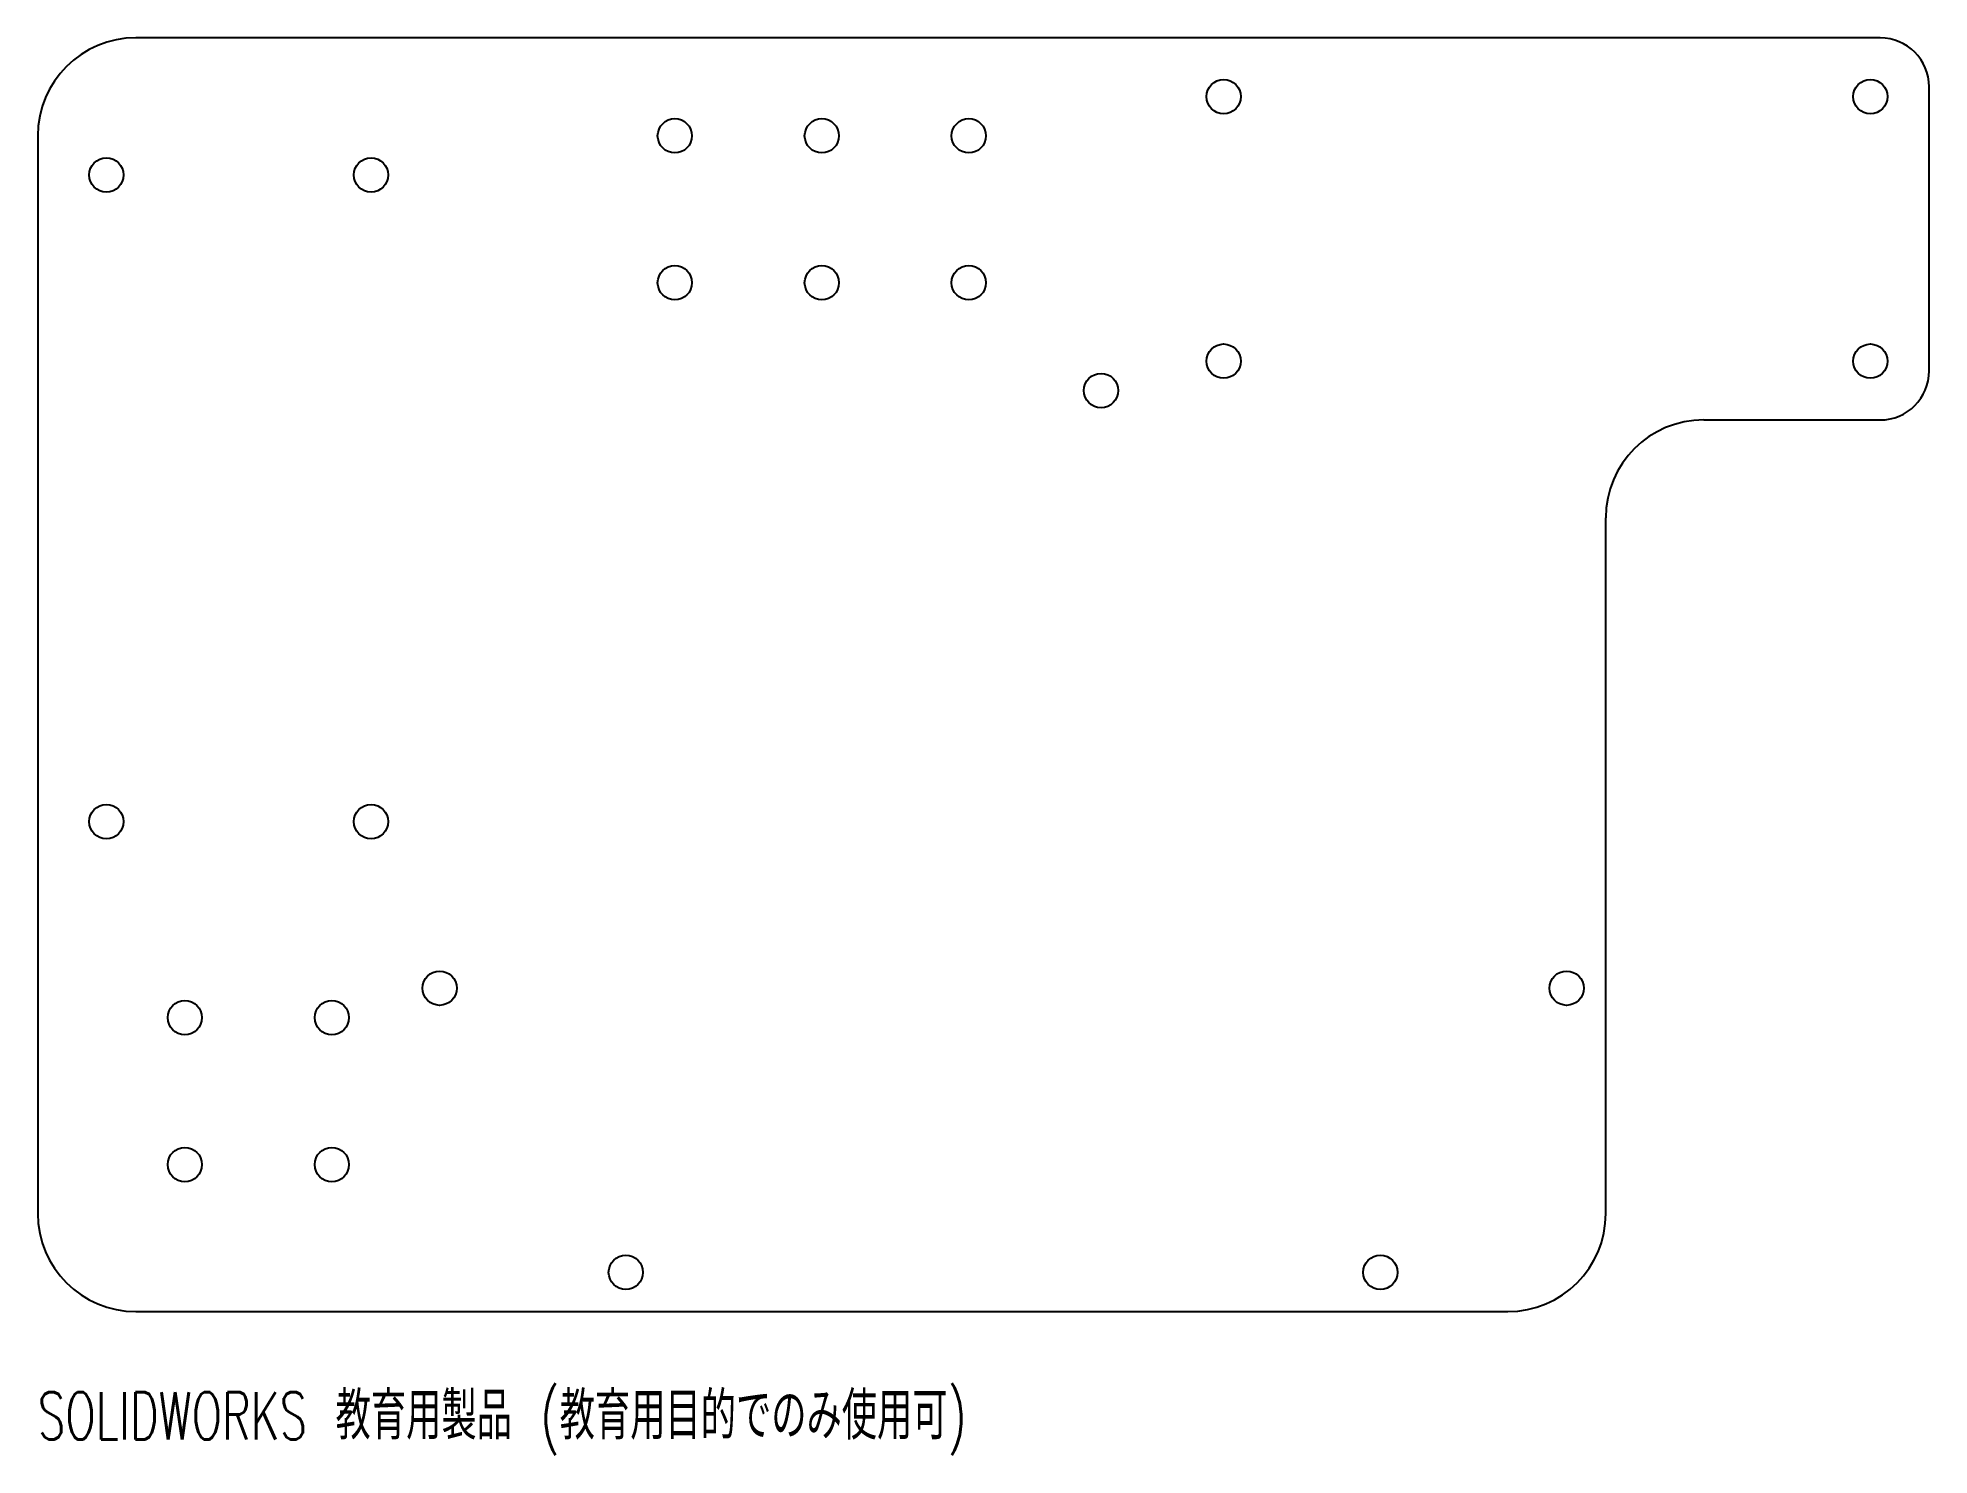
# Model space of a CAD drawing. Extents: x -80 to 113, y -80 to 65.
import ezdxf
from ezdxf.enums import TextEntityAlignment as Align

# ---------------------------------------------------------------- set-up
doc = ezdxf.new("R2010")
doc.units = 0
doc.layers.get('0').update_dxf_attribs({"linetype": 'CONTINUOUS'})
doc.styles.get("Standard").update_dxf_attribs({"font": 'txt', "bigfont": 'bigfont'})

msp = doc.modelspace()

# ---------------------------------------------------------------- linework, layer by layer
at = {"color": 7, "linetype": 'CONTINUOUS'}
for p, q in [((108, 65), (-70, 65)), ((113, 31), (113, 60)), ((-80, 55), (-80, -55)), ((90, 26), (108, 26)), ((80, -55), (80, 16)), ((-70, -65), (70, -65))]:
    msp.add_line(p, q, dxfattribs=at)
for centre in [(41, 59), (107, 59), (-15, 55), (0, 55), (15, 55), (-73, 51), (-46, 51), (-15, 40), (0, 40), (15, 40), (41, 32), (107, 32), (28.5, 29), (-73, -15), (-46, -15), (-39, -32), (76, -32), (-65, -35), (-50, -35), (-65, -50), (-50, -50), (-20, -61), (57, -61)]:
    msp.add_circle(centre, 1.75, dxfattribs=at)
for centre, radius, start, end in [((-70, 55), 10, 90, 180), ((108, 60), 5, 0, 90), ((108, 31), 5, 270, 0), ((90, 16), 10, 90, 180), ((-70, -55), 10, 180, 270), ((70, -55), 10, 270, 0)]:
    msp.add_arc(centre, radius, start, end, dxfattribs=at)

# ---------------------------------------------------------------- texts
at = {"color": 7, "linetype": 'CONTINUOUS', "width": 0.676667}
msp.add_text('SOLIDWORKS 教育用製品 (教育用目的でのみ使用可)', height=4.8336, dxfattribs=at).set_placement((-80, -79.5), align=Align.BOTTOM_LEFT)

doc.saveas('drawing.dxf')
